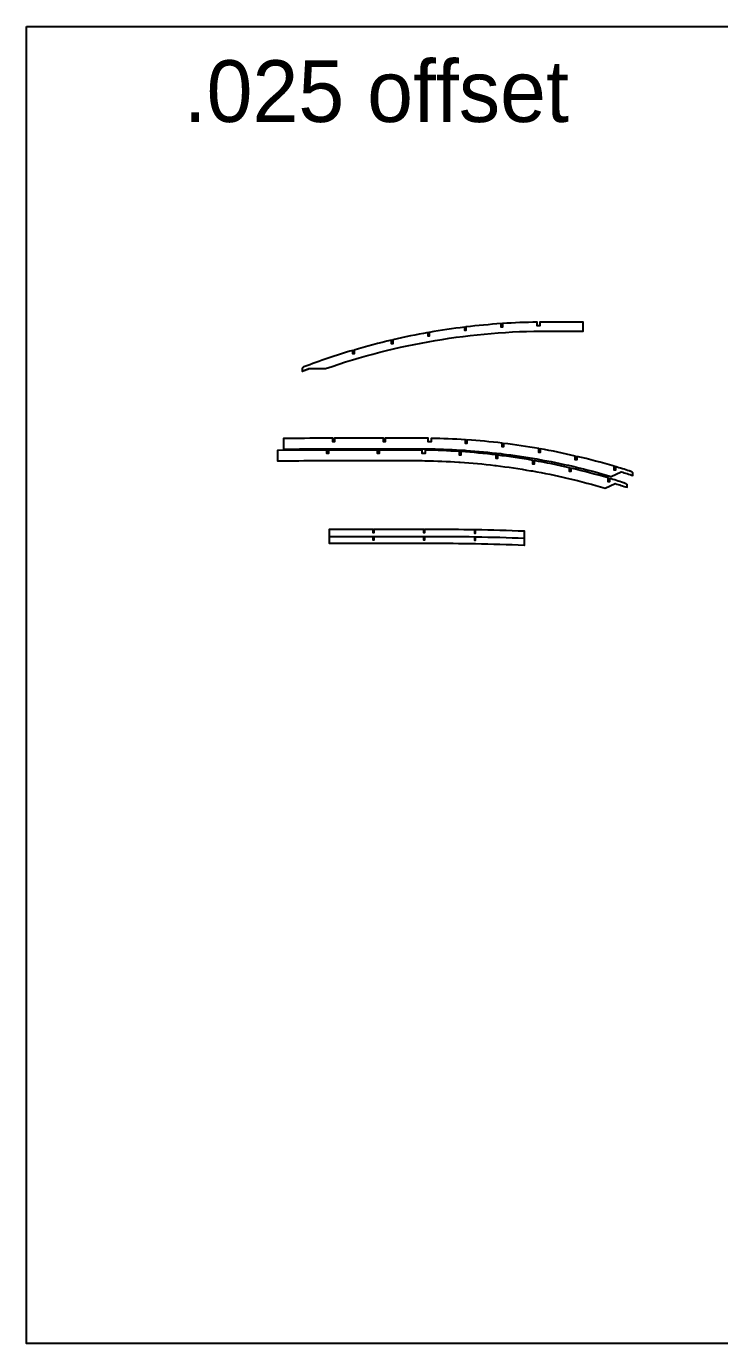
# Model space of a CAD drawing. Header units: inches. Extents: x -1514 to 1282, y -2074 to 286.
# Drawn here: x -1021.2 to -824.2, y -602.7 to -228.6 of the extents above; entities that cross this region are included whole.
import ezdxf

# ---------------------------------------------------------------- set-up
doc = ezdxf.new("R2010")
doc.units = ezdxf.units.IN
doc.header["$LTSCALE"] = 0.1
doc.header["$MEASUREMENT"] = 0
doc.layers.add('pic', color=1, linetype='Continuous')

msp = doc.modelspace()

# ---------------------------------------------------------------- linework, layer by layer
for p, q in [((-922.73157, -373.42306), (-922.38157, -373.42306)), ((-908.33157, -373.42306), (-907.98157, -373.42306)), ((-893.90463, -373.5306), (-893.55463, -373.53696))]:
    msp.add_line(p, q)
at = {"color": 7, "linetype": 'Continuous', "lineweight": 25}
msp.add_lwpolyline([(-942.78459, -326.50179), (-942.77608, -326.49852), (-942.76743, -326.49519), (-942.75861, -326.49181), (-942.74965, -326.48836), (-942.74054, -326.48486), (-942.73129, -326.48131), (-942.72191, -326.47771), (-942.71239, -326.47406), (-942.70275, -326.47036), (-942.69299, -326.46661), (-942.6831, -326.46282), (-942.67309, -326.45898), (-942.66296, -326.45509), (-942.65271, -326.45116), (-942.64235, -326.44719), (-942.63187, -326.44317), (-942.62127, -326.43911), (-942.61056, -326.43501), (-942.59973, -326.43086), (-942.5888, -326.42667), (-942.57775, -326.42244), (-942.56659, -326.41817), (-942.55532, -326.41385), (-942.54394, -326.4095), (-942.53245, -326.4051), (-942.52085, -326.40067), (-942.50915, -326.39619), (-942.49734, -326.39167), (-942.48542, -326.38712), (-942.4734, -326.38252), (-942.46128, -326.37789), (-942.44905, -326.37322), (-942.43671, -326.3685), (-942.42428, -326.36375), (-942.41174, -326.35897), (-942.3991, -326.35414), (-942.38635, -326.34927), (-942.37351, -326.34437), (-942.36056, -326.33943), (-942.34751, -326.33445), (-942.33436, -326.32944), (-942.32112, -326.32439), (-942.30777, -326.3193), (-942.29432, -326.31418), (-942.28077, -326.30902), (-942.26713, -326.30382), (-942.25338, -326.29859), (-942.23954, -326.29331), (-942.2256, -326.28801), (-942.21156, -326.28267), (-942.19743, -326.27729), (-942.18319, -326.27187), (-942.16886, -326.26642), (-942.15444, -326.26094), (-942.13991, -326.25541), (-942.12529, -326.24986), (-942.11057, -326.24426), (-942.09575, -326.23864), (-942.08084, -326.23297), (-942.06583, -326.22727), (-942.05072, -326.22154), (-942.03552, -326.21577), (-942.02022, -326.20997), (-942.00482, -326.20413), (-941.98933, -326.19825), (-941.97374, -326.19235), (-941.95806, -326.1864), (-941.94228, -326.18042), (-941.9264, -326.17441), (-941.91043, -326.16836), (-941.89436, -326.16228), (-941.8782, -326.15616), (-941.86194, -326.15001), (-941.84559, -326.14382), (-941.82913, -326.1376), (-941.81259, -326.13134), (-941.79594, -326.12505), (-941.7792, -326.11873), (-941.76236, -326.11237), (-941.74543, -326.10597), (-941.7284, -326.09954), (-941.71127, -326.09307), (-941.69404, -326.08657), (-941.67672, -326.08004), (-941.6593, -326.07347), (-941.64178, -326.06686), (-941.62417, -326.06022), (-941.60645, -326.05355), (-941.58864, -326.04684), (-941.57073, -326.04009), (-941.55272, -326.03331), (-941.53462, -326.0265), (-941.51641, -326.01965), (-941.49812, -326.01277), (-941.47972, -326.00586), (-941.46123, -325.99891), (-941.44265, -325.99192), (-941.42397, -325.98491), (-941.40519, -325.97786), (-941.38633, -325.97077), (-941.36737, -325.96366), (-941.34832, -325.95651), (-941.32919, -325.94934), (-941.30997, -325.94213), (-941.29066, -325.9349), (-941.27127, -325.92763), (-941.25179, -325.92034), (-941.23224, -325.91302), (-941.21261, -325.90567), (-941.19289, -325.89829), (-941.1731, -325.89089), (-941.15324, -325.88346), (-941.1333, -325.87601), (-941.11329, -325.86853), (-941.0932, -325.86103), (-941.07305, -325.85351), (-941.05283, -325.84596), (-941.03254, -325.83839), (-941.01219, -325.8308), (-940.99177, -325.82319), (-940.97129, -325.81556), (-940.95074, -325.8079), (-940.93014, -325.80023), (-940.90948, -325.79254), (-940.88876, -325.78483), (-936.22357, -325.78483, -0.083877094), (-873.01294, -315.10585), (-862.982, -315.10585), (-862.982, -312.55585), (-873.01294, -312.55585, 0.002948796), (-875.31255, -312.56941), (-875.31255, -313.5801), (-876.06255, -313.5801), (-876.06255, -312.5797, 0.012633361), (-885.90507, -312.98256), (-885.90507, -314.00783), (-886.25507, -314.00783), (-886.25507, -313.00607, 0.012945973), (-896.30507, -313.95217), (-896.30507, -314.99785), (-896.65507, -314.99785), (-896.65507, -313.99461, 0.013030741), (-906.70507, -315.48908), (-906.70507, -316.55564), (-907.05507, -316.55564), (-907.05507, -315.55082, 0.013156068), (-917.10507, -317.60705), (-917.10507, -318.69518), (-917.45507, -318.69518), (-917.45507, -317.68865, 0.014127297), (-928.10507, -320.50151), (-928.10507, -321.61346), (-928.45507, -321.61346), (-928.45507, -320.60497, 0.018839368), (-942.36839, -325.30885), (-942.37313, -325.31067), (-942.37789, -325.31252), (-942.38264, -325.3144), (-942.38738, -325.3163), (-942.39211, -325.31823), (-942.39683, -325.32019), (-942.40155, -325.32216), (-942.40625, -325.32417), (-942.41095, -325.3262), (-942.41564, -325.32825), (-942.42031, -325.33032), (-942.42498, -325.33242), (-942.42964, -325.33455), (-942.43429, -325.3367), (-942.43893, -325.33887), (-942.44355, -325.34107), (-942.44817, -325.34329), (-942.45278, -325.34553), (-942.45737, -325.3478), (-942.46196, -325.35009), (-942.46653, -325.35241), (-942.4711, -325.35475), (-942.47565, -325.35711), (-942.48019, -325.35949), (-942.48472, -325.3619), (-942.48923, -325.36433), (-942.49374, -325.36679), (-942.49823, -325.36926), (-942.50271, -325.37176), (-942.50717, -325.37429), (-942.51163, -325.37683), (-942.51607, -325.3794), (-942.5205, -325.38199), (-942.52491, -325.3846), (-942.52931, -325.38723), (-942.5337, -325.38989), (-942.53808, -325.39257), (-942.54244, -325.39527), (-942.54678, -325.39799), (-942.55111, -325.40073), (-942.55543, -325.40349), (-942.55974, -325.40628), (-942.56402, -325.40909), (-942.5683, -325.41192), (-942.57256, -325.41477), (-942.5768, -325.41764), (-942.58103, -325.42053), (-942.58524, -325.42344), (-942.58944, -325.42638), (-942.59362, -325.42933), (-942.59778, -325.43231), (-942.60193, -325.4353), (-942.60607, -325.43832), (-942.61018, -325.44136), (-942.61428, -325.44441), (-942.61836, -325.44749), (-942.62243, -325.45059), (-942.62648, -325.4537), (-942.63051, -325.45684), (-942.63452, -325.46), (-942.63852, -325.46318), (-942.64249, -325.46637), (-942.64645, -325.46958), (-942.65039, -325.47282), (-942.65431, -325.47607), (-942.65822, -325.47935), (-942.66211, -325.48265), (-942.66599, -325.48596), (-942.66985, -325.4893), (-942.6737, -325.49266), (-942.67753, -325.49605), (-942.68134, -325.49945), (-942.68513, -325.50287), (-942.68891, -325.50631), (-942.69268, -325.50977), (-942.69642, -325.51325), (-942.70015, -325.51675), (-942.70386, -325.52028), (-942.70756, -325.52382), (-942.71123, -325.52738), (-942.71489, -325.53095), (-942.71853, -325.53455), (-942.72216, -325.53817), (-942.72576, -325.5418), (-942.72935, -325.54546), (-942.73292, -325.54913), (-942.73647, -325.55282), (-942.74001, -325.55653), (-942.74352, -325.56026), (-942.74702, -325.564), (-942.7505, -325.56777), (-942.75396, -325.57155), (-942.7574, -325.57534), (-942.76082, -325.57916), (-942.76422, -325.58299), (-942.7676, -325.58684), (-942.77097, -325.59071), (-942.77431, -325.59459), (-942.77763, -325.59849), (-942.78094, -325.60241), (-942.78422, -325.60634), (-942.78749, -325.61029), (-942.79073, -325.61425), (-942.79395, -325.61823), (-942.79716, -325.62223), (-942.80034, -325.62624), (-942.8035, -325.63027), (-942.80664, -325.63431), (-942.80976, -325.63837), (-942.81286, -325.64244), (-942.81594, -325.64653), (-942.819, -325.65064), (-942.82203, -325.65475), (-942.82505, -325.65889), (-942.82804, -325.66303), (-942.83101, -325.66719), (-942.83396, -325.67137), (-942.83688, -325.67556), (-942.83979, -325.67976), (-942.84267, -325.68398), (-942.84553, -325.68821), (-942.84836, -325.69245), (-942.85118, -325.69671), (-942.85397, -325.70098), (-942.85674, -325.70526), (-942.85948, -325.70956), (-942.8622, -325.71387), (-942.86866, -325.72421), (-942.86866, -326.5297), (-942.77703, -326.50062)], format="xyb", dxfattribs=at)
for points in [[(-849.88294, -354.8331, 0.005283861), (-853.8201, -353.61913), (-853.8201, -354.61913), (-854.2201, -354.61913), (-854.2201, -353.50088, 0.014062872), (-864.8201, -350.70085), (-864.8201, -351.70085), (-865.2201, -351.70085), (-865.2201, -350.60758, 0.01309234), (-875.2201, -348.56131), (-875.2201, -349.56131), (-875.6201, -349.56131), (-875.6201, -348.49075, 0.012967589), (-885.6201, -347.00352), (-885.6201, -348.00352), (-886.0201, -348.00352), (-886.0201, -346.95502, 0.012883211), (-896.0201, -346.0135), (-896.0201, -347.0135), (-896.4201, -347.0135), (-896.4201, -345.98663, 0.012570778), (-906.21261, -345.58577), (-906.21261, -346.58577), (-907.01261, -346.58577), (-907.01261, -345.57479, 0.002917111), (-909.28722, -345.56152), (-919.29316, -345.56152), (-919.29316, -346.56152), (-919.69316, -346.56152), (-919.69316, -345.56152), (-933.69316, -345.56152), (-933.69316, -346.56152), (-934.09316, -346.56152), (-934.09316, -345.56152), (-936.13761, -345.56152, 0.004468698), (-948.1201, -345.66862), (-948.1201, -348.6691, -0.004488788), (-936.13761, -348.56152), (-934.09316, -348.56152), (-933.69316, -348.56152), (-919.69316, -348.56152), (-919.29316, -348.56152), (-909.28722, -348.56152, -0.002917111), (-907.04762, -348.57459), (-906.25993, -348.5854, -0.012570778), (-896.61811, -348.98009), (-896.22427, -349.00655, -0.012883211), (-886.37816, -349.93357), (-885.98431, -349.98133, -0.012967589), (-876.13821, -351.44567), (-875.74436, -351.51515, -0.01309234), (-865.89825, -353.52993), (-865.50441, -353.62176, -0.014062872), (-855.06754, -356.3787), (-852.18101, -355.09254, -0.004488155), (-848.84385, -356.14772), (-848.84385, -355.3932), (-848.85084, -355.38716), (-848.85785, -355.38115), (-848.86489, -355.37517), (-848.87195, -355.36921), (-848.87904, -355.36329), (-848.88615, -355.35739), (-848.89329, -355.35152), (-848.90045, -355.34568), (-848.90764, -355.33987), (-848.91485, -355.33408), (-848.92209, -355.32833), (-848.92935, -355.3226), (-848.93663, -355.3169), (-848.94394, -355.31123), (-848.95127, -355.30558), (-848.95863, -355.29997), (-848.966, -355.29438), (-848.9734, -355.28882), (-848.98083, -355.28328), (-848.98827, -355.27778), (-848.99574, -355.2723), (-849.00323, -355.26685), (-849.01074, -355.26143), (-849.01827, -355.25603), (-849.02582, -355.25066), (-849.0334, -355.24532), (-849.04099, -355.24001), (-849.04861, -355.23472), (-849.05624, -355.22946), (-849.0639, -355.22423), (-849.07157, -355.21903), (-849.07927, -355.21385), (-849.08699, -355.2087), (-849.09472, -355.20357), (-849.10247, -355.19848), (-849.11024, -355.19341), (-849.11804, -355.18836), (-849.12584, -355.18334), (-849.13367, -355.17835), (-849.14152, -355.17339), (-849.14938, -355.16845), (-849.15726, -355.16354), (-849.16516, -355.15866), (-849.17307, -355.1538), (-849.181, -355.14897), (-849.18895, -355.14416), (-849.19692, -355.13938), (-849.2049, -355.13463), (-849.21289, -355.1299), (-849.2209, -355.1252), (-849.22893, -355.12052), (-849.23698, -355.11587), (-849.24503, -355.11125), (-849.25311, -355.10665), (-849.2612, -355.10208), (-849.2693, -355.09753), (-849.27741, -355.09301), (-849.28554, -355.08851), (-849.29369, -355.08404), (-849.30185, -355.0796), (-849.31002, -355.07518), (-849.3182, -355.07078), (-849.3264, -355.06642), (-849.33461, -355.06207), (-849.34283, -355.05775), (-849.35107, -355.05346), (-849.35931, -355.04919), (-849.36757, -355.04495), (-849.37584, -355.04073), (-849.38412, -355.03654), (-849.39242, -355.03237), (-849.40072, -355.02823), (-849.40903, -355.02411), (-849.41736, -355.02001), (-849.42569, -355.01594), (-849.43404, -355.0119), (-849.44239, -355.00788), (-849.45076, -355.00388), (-849.45913, -354.99991), (-849.46752, -354.99596), (-849.47591, -354.99204), (-849.48431, -354.98814), (-849.49272, -354.98426), (-849.50114, -354.98041), (-849.50957, -354.97659), (-849.518, -354.97278), (-849.52644, -354.96901), (-849.53489, -354.96525), (-849.54335, -354.96152), (-849.55181, -354.95781), (-849.56028, -354.95413), (-849.56452, -354.9523), (-849.5688, -354.95045), (-849.57736, -354.94678), (-849.58593, -354.94314), (-849.59452, -354.93952), (-849.60311, -354.93592), (-849.61171, -354.93234), (-849.62033, -354.92879), (-849.62895, -354.92526), (-849.63759, -354.92176), (-849.64623, -354.91827), (-849.65489, -354.91481), (-849.66355, -354.91138), (-849.67222, -354.90797), (-849.6809, -354.90458), (-849.6896, -354.90121), (-849.6983, -354.89787), (-849.70701, -354.89455), (-849.71572, -354.89126), (-849.72445, -354.88799), (-849.73319, -354.88474), (-849.74193, -354.88151), (-849.75069, -354.87831), (-849.75945, -354.87513), (-849.76822, -354.87198), (-849.777, -354.86885), (-849.78578, -354.86574), (-849.79458, -354.86265), (-849.80338, -354.85959), (-849.81219, -354.85656), (-849.82101, -354.85354), (-849.82983, -354.85055), (-849.83867, -354.84758), (-849.84751, -354.84464), (-849.85635, -354.84172), (-849.86521, -354.83882), (-849.87407, -354.83595)], [(-851.57384, -358.1789, 0.005283861), (-855.511, -356.96494), (-855.511, -357.96494), (-855.911, -357.96494), (-855.911, -356.84669, 0.014062872), (-866.511, -354.04666), (-866.511, -355.04666), (-866.911, -355.04666), (-866.911, -353.95339, 0.01309234), (-876.911, -351.90712), (-876.911, -352.90712), (-877.311, -352.90712), (-877.311, -351.83655, 0.012967589), (-887.311, -350.34933), (-887.311, -351.34933), (-887.711, -351.34933), (-887.711, -350.30083, 0.012883211), (-897.711, -349.35931), (-897.711, -350.35931), (-898.111, -350.35931), (-898.111, -349.33244, 0.012570778), (-907.90351, -348.93158), (-907.90351, -349.93158), (-908.70351, -349.93158), (-908.70351, -348.9206, 0.002917111), (-910.97812, -348.90733), (-920.98406, -348.90733), (-920.98406, -349.90733), (-921.38406, -349.90733), (-921.38406, -348.90733), (-935.38406, -348.90733), (-935.38406, -349.90733), (-935.78406, -349.90733), (-935.78406, -348.90733), (-937.82851, -348.90733, 0.004468698), (-949.811, -349.01442), (-949.811, -352.0149, -0.004488788), (-937.82851, -351.90733), (-935.78406, -351.90733), (-935.38406, -351.90733), (-921.38406, -351.90733), (-920.98406, -351.90733), (-910.97812, -351.90733, -0.002917111), (-908.73852, -351.92039), (-907.95083, -351.9312, -0.012570778), (-898.30901, -352.3259), (-897.91517, -352.35236, -0.012883211), (-888.06906, -353.27938), (-887.67521, -353.32714, -0.012967589), (-877.82911, -354.79148), (-877.43526, -354.86095, -0.01309234), (-867.58915, -356.87574), (-867.19531, -356.96757, -0.014062872), (-856.75844, -359.72451), (-853.87191, -358.43835, -0.004488155), (-850.53475, -359.49353), (-850.53475, -358.73901), (-850.54174, -358.73297), (-850.54875, -358.72696), (-850.55579, -358.72098), (-850.56285, -358.71502), (-850.56994, -358.7091), (-850.57705, -358.7032), (-850.58419, -358.69733), (-850.59135, -358.69149), (-850.59854, -358.68567), (-850.60575, -358.67989), (-850.61299, -358.67413), (-850.62025, -358.66841), (-850.62753, -358.66271), (-850.63484, -358.65703), (-850.64217, -358.65139), (-850.64953, -358.64577), (-850.6569, -358.64018), (-850.6643, -358.63462), (-850.67173, -358.62909), (-850.67917, -358.62359), (-850.68664, -358.61811), (-850.69413, -358.61266), (-850.70164, -358.60723), (-850.70917, -358.60184), (-850.71672, -358.59647), (-850.7243, -358.59113), (-850.73189, -358.58582), (-850.73951, -358.58053), (-850.74714, -358.57527), (-850.7548, -358.57004), (-850.76247, -358.56483), (-850.77017, -358.55966), (-850.77789, -358.5545), (-850.78562, -358.54938), (-850.79337, -358.54428), (-850.80114, -358.53921), (-850.80894, -358.53417), (-850.81674, -358.52915), (-850.82457, -358.52416), (-850.83242, -358.5192), (-850.84028, -358.51426), (-850.84816, -358.50935), (-850.85606, -358.50446), (-850.86397, -358.49961), (-850.8719, -358.49477), (-850.87985, -358.48997), (-850.88782, -358.48519), (-850.8958, -358.48043), (-850.90379, -358.47571), (-850.9118, -358.471), (-850.91983, -358.46633), (-850.92788, -358.46168), (-850.93593, -358.45705), (-850.94401, -358.45246), (-850.9521, -358.44788), (-850.9602, -358.44334), (-850.96831, -358.43882), (-850.97644, -358.43432), (-850.98459, -358.42985), (-850.99275, -358.42541), (-851.00092, -358.42099), (-851.0091, -358.41659), (-851.0173, -358.41222), (-851.02551, -358.40788), (-851.03373, -358.40356), (-851.04197, -358.39927), (-851.05021, -358.395), (-851.05847, -358.39076), (-851.06674, -358.38654), (-851.07502, -358.38234), (-851.08332, -358.37818), (-851.09162, -358.37403), (-851.09993, -358.36991), (-851.10826, -358.36582), (-851.11659, -358.36175), (-851.12494, -358.3577), (-851.1333, -358.35368), (-851.14166, -358.34969), (-851.15003, -358.34572), (-851.15842, -358.34177), (-851.16681, -358.33785), (-851.17521, -358.33395), (-851.18362, -358.33007), (-851.19204, -358.32622), (-851.20047, -358.32239), (-851.2089, -358.31859), (-851.21734, -358.31481), (-851.22579, -358.31106), (-851.23425, -358.30733), (-851.24271, -358.30362), (-851.25118, -358.29994), (-851.25542, -358.2981), (-851.2597, -358.29626), (-851.26826, -358.29259), (-851.27683, -358.28895), (-851.28542, -358.28532), (-851.29401, -358.28172), (-851.30261, -358.27815), (-851.31123, -358.2746), (-851.31985, -358.27107), (-851.32849, -358.26756), (-851.33713, -358.26408), (-851.34579, -358.26062), (-851.35445, -358.25719), (-851.36312, -358.25377), (-851.3718, -358.25039), (-851.3805, -358.24702), (-851.3892, -358.24368), (-851.39791, -358.24036), (-851.40662, -358.23707), (-851.41535, -358.23379), (-851.42409, -358.23055), (-851.43283, -358.22732), (-851.44159, -358.22412), (-851.45035, -358.22094), (-851.45912, -358.21779), (-851.4679, -358.21465), (-851.47668, -358.21155), (-851.48548, -358.20846), (-851.49428, -358.2054), (-851.50309, -358.20236), (-851.51191, -358.19935), (-851.52073, -358.19636), (-851.52957, -358.19339), (-851.53841, -358.19045), (-851.54725, -358.18753), (-851.55611, -358.18463), (-851.56497, -358.18175)]]:
    msp.add_lwpolyline(points, format="xyb", close=True, dxfattribs=at)
at = {"color": 7, "linetype": 'Continuous'}
msp.add_lwpolyline([(-935.06211, -373.44436), (-935.06211, -371.39333), (-934.95755, -371.39031), (-934.87723, -371.38817), (-934.79691, -371.3862), (-934.71658, -371.3844), (-934.63625, -371.38277), (-934.55592, -371.38131), (-934.47559, -371.38002), (-934.39525, -371.37888), (-934.31491, -371.37791), (-934.23458, -371.3771), (-934.15426, -371.37645, -0.001784594), (-932.76251, -371.37149), (-922.73157, -371.37149), (-922.73157, -372.37149), (-922.38157, -372.37149), (-922.38157, -371.37149), (-908.33157, -371.37149), (-908.33157, -372.37149), (-907.98157, -372.37149), (-907.98157, -371.37149), (-905.91211, -371.37149, -0.004477855), (-893.90463, -371.47902), (-893.90463, -372.47858), (-893.55463, -372.47858), (-893.55463, -371.48538, -0.005164143), (-879.71211, -371.88363), (-879.71211, -373.9352)], format="xyb", dxfattribs=at)
msp.add_lwpolyline([(-934.1396, -375.47797), (-934.17065, -375.47821), (-934.20168, -375.47847), (-934.2327, -375.47875), (-934.26372, -375.47906), (-934.29472, -375.47939), (-934.32572, -375.47975), (-934.35671, -375.48013), (-934.38769, -375.48054), (-934.41866, -375.48097), (-934.44963, -375.48143), (-934.48059, -375.48192), (-934.51153, -375.48243), (-934.54247, -375.48296), (-934.5734, -375.48352), (-934.60433, -375.48411), (-934.63524, -375.48472), (-934.66615, -375.48536), (-934.69704, -375.48603), (-934.72793, -375.48672), (-934.75881, -375.48744), (-934.78968, -375.48819), (-934.82054, -375.48896), (-934.8514, -375.48976), (-934.88224, -375.49059), (-934.91308, -375.49144), (-934.94391, -375.49232), (-934.97472, -375.49323), (-935.00553, -375.49417), (-935.06211, -375.49593), (-935.06211, -373.4449), (-934.95755, -373.44188), (-934.87723, -373.43974), (-934.79691, -373.43777), (-934.71658, -373.43597), (-934.63625, -373.43434), (-934.55592, -373.43288), (-934.47559, -373.43159), (-934.39525, -373.43046), (-934.31491, -373.42949), (-934.23458, -373.42868), (-934.15426, -373.42803, -0.001784594), (-932.76251, -373.42306), (-922.73157, -373.42306), (-922.73157, -374.42306), (-922.38157, -374.42306), (-922.38157, -373.42306), (-908.33157, -373.42306), (-908.33157, -374.42306), (-907.98157, -374.42306), (-907.98157, -373.42306), (-905.91211, -373.42306, -0.004477855), (-893.90463, -373.5306), (-893.90463, -374.53015), (-893.55463, -374.53015), (-893.55463, -373.53696, -0.005164143), (-879.71211, -373.9352), (-879.71211, -375.98677, 0.005184636), (-893.56703, -375.58708), (-893.96583, -375.57983, 0.004468698), (-905.91211, -375.47306), (-907.95657, -375.47306), (-908.35657, -375.47306), (-922.35657, -375.47306), (-922.75657, -375.47306), (-932.76251, -375.47306, 0.001784588)], format="xyb", close=True, dxfattribs=at)
at = {"layer": 'pic'}
msp.add_lwpolyline([(-1021.20495, -228.5557), (-632.00584, -228.5557), (-632.00584, -602.74232), (-1021.20495, -602.74232)], close=True, dxfattribs=at)

# ---------------------------------------------------------------- texts
msp.add_text('.025 offset', height=17.5263038, dxfattribs=at).set_placement((-976.49965, -255.72148))

doc.saveas('drawing.dxf')
